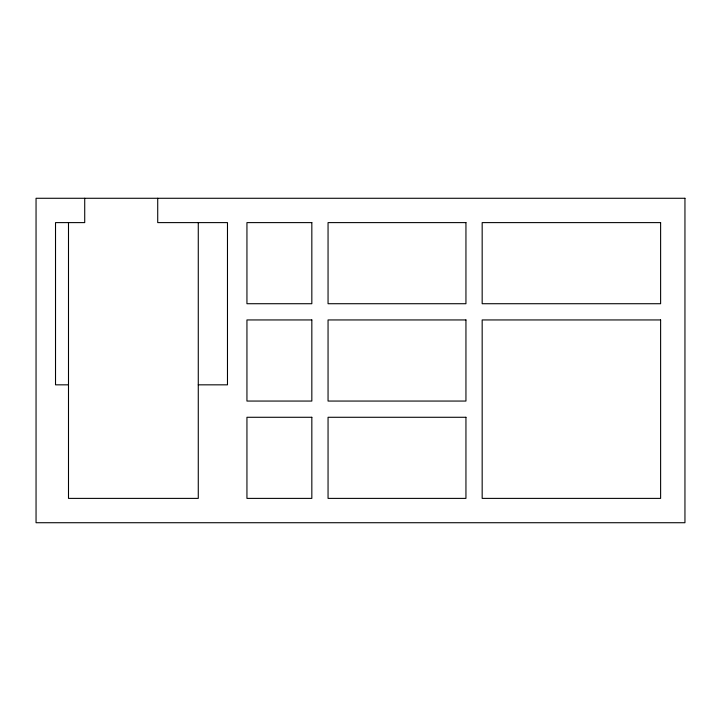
<?xml version="1.0" encoding="UTF-8"?>
<svg xmlns="http://www.w3.org/2000/svg" width="721" height="721" viewBox="0 0 721 721"><rect width="100%" height="100%" fill="white"/><g stroke="black" fill="none" stroke-linecap="round" stroke-linejoin="round"><path stroke-width="1.08" d="M68.495 384.834L55.517 384.834L55.517 222.609L84.718 222.609L84.718 198.275M198.275 384.834L227.476 384.834L227.476 222.609L157.719 222.609L157.719 198.275M198.275 222.609L198.275 498.391L68.495 498.391L68.495 222.609M684.95 198.275L36.05 198.275L36.05 522.725L684.95 522.725L684.95 198.275M311.832 222.609L246.942 222.609L246.942 303.721L311.832 303.721L311.832 222.609M465.946 222.609L328.055 222.609L328.055 303.721L465.946 303.721L465.946 222.609M660.616 222.609L482.169 222.609L482.169 303.721L660.616 303.721L660.616 222.609M311.832 319.944L246.942 319.944L246.942 401.056L311.832 401.056L311.832 319.944M465.946 319.944L328.055 319.944L328.055 401.056L465.946 401.056L465.946 319.944M660.616 319.944L482.169 319.944L482.169 498.391L660.616 498.391L660.616 319.944M311.832 417.279L246.942 417.279L246.942 498.391L311.832 498.391L311.832 417.279M465.946 417.279L328.055 417.279L328.055 498.391L465.946 498.391L465.946 417.279"/></g></svg>
